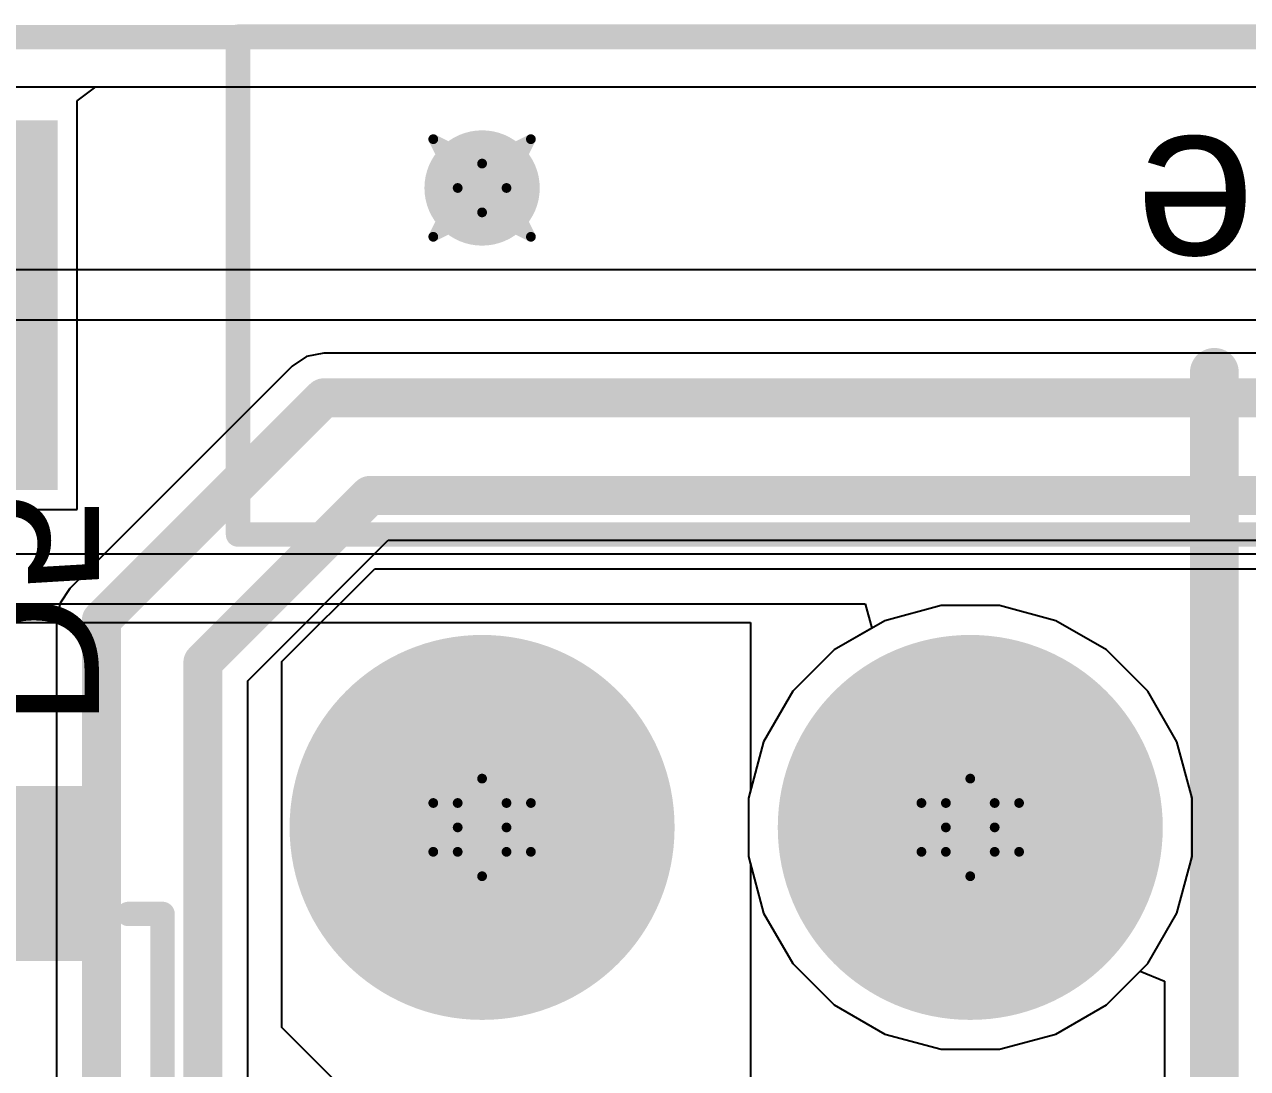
# Model space of a CAD drawing. Header units: inches. Extents: x -6 to 328, y -12 to 81.
# Drawn here: x 8.06 to 14.42, y 31.28 to 36.72 of the extents above; entities that cross this region are included whole.
import ezdxf

# ---------------------------------------------------------------- set-up
doc = ezdxf.new("R2010")
doc.units = ezdxf.units.IN
for name, color, linetype in [('Board Outline', 216, 'Continuous'), ('Bottom Layer', 5, 'Continuous'), ('Bottom Overlay', 54, 'Continuous'), ('Bottom Paste', 16, 'Continuous'), ('Bottom Solder', 6, 'Continuous'), ('Drill Drawing', 1, 'Continuous'), ('Multi-Layer', 9, 'Continuous'), ('Pad Holes', 156, 'Continuous'), ('Top Layer', 1, 'Continuous'), ('Top Overlay', 2, 'Continuous'), ('Top Paste', 8, 'Continuous'), ('Top Solder', 216, 'Continuous'), ('Via Holes', 16, 'Continuous')]:
    doc.layers.add(name, color=color, linetype=linetype)
doc.styles.add('Arial', font='', dxfattribs={"height": 0.2})
doc.styles.get('Arial').set_extended_font_data('Arial')

# ---------------------------------------------------------------- blocks, each defined once
blk = doc.blocks.new('SOD_323_B_1')
at = {"layer": 'Bottom Layer'}
for points in [[(-0.75, -0.45), (-1.55, -0.45), (-1.55, 0.45), (-0.75, 0.45)], [(1.55, -0.45), (0.75, -0.45), (0.75, 0.45), (1.55, 0.45)]]:
    blk.add_hatch(color=5, dxfattribs=at).paths.add_polyline_path(points)
at = {"layer": 'Bottom Overlay'}
for points in [[(-2.0066, 0.4826), (-0.9144, 0.4826), (-0.9144, 0.7874), (-2.0066, 0.7874)], [(-2.0066, -0.508), (-1.5748, -0.508), (-1.5748, 0.508), (-2.0066, 0.508)], [(-2.0066, -0.7874), (-0.9144, -0.7874), (-0.9144, -0.4826), (-2.0066, -0.4826)]]:
    blk.add_hatch(color=54, dxfattribs=at).paths.add_polyline_path(points)
at = {"layer": 'Bottom Paste'}
for points in [[(-0.75, -0.45), (-1.55, -0.45), (-1.55, 0.45), (-0.75, 0.45)], [(1.55, -0.45), (0.75, -0.45), (0.75, 0.45), (1.55, 0.45)]]:
    blk.add_hatch(color=16, dxfattribs=at).paths.add_polyline_path(points)
at = {"layer": 'Bottom Solder'}
for points in [[(-0.695, -0.505), (-1.605, -0.505), (-1.605, 0.505), (-0.695, 0.505)], [(1.605, -0.505), (0.695, -0.505), (0.695, 0.505), (1.605, 0.505)]]:
    blk.add_hatch(color=6, dxfattribs=at).paths.add_polyline_path(points)
at = {"layer": 'Bottom Overlay'}
for points in [[(-0.9144, 0.7366, 0.127, 0.127, 0), (0.9398, 0.7366, 0.127, 0.127, 0)], [(0.9398, 0.7366, 0.127, 0.127, 0), (0.9398, 0.5588, 0.127, 0.127, 0)], [(0.9398, -0.5588, 0.127, 0.127, 0), (0.9398, -0.7366, 0.127, 0.127, 0)], [(-0.9144, -0.7366, 0.127, 0.127, 0), (0.9398, -0.7366, 0.127, 0.127, 0)]]:
    blk.add_lwpolyline(points, format="xyseb", dxfattribs=at)
for points in [[(-0.9461, 0.7366, 0.0635, 0.0635, 1), (-0.8827, 0.7366, 0.0635, 0.0635, 1)], [(0.908, 0.7366, 0.0635, 0.0635, 1), (0.9715, 0.7366, 0.0635, 0.0635, 1)], [(0.908, 0.7366, 0.0635, 0.0635, 1), (0.9715, 0.7366, 0.0635, 0.0635, 1)], [(0.908, 0.5588, 0.0635, 0.0635, 1), (0.9715, 0.5588, 0.0635, 0.0635, 1)], [(0.908, -0.5588, 0.0635, 0.0635, 1), (0.9715, -0.5588, 0.0635, 0.0635, 1)], [(-0.9461, -0.7366, 0.0635, 0.0635, 1), (-0.8827, -0.7366, 0.0635, 0.0635, 1)], [(0.908, -0.7366, 0.0635, 0.0635, 1), (0.9715, -0.7366, 0.0635, 0.0635, 1)], [(0.908, -0.7366, 0.0635, 0.0635, 1), (0.9715, -0.7366, 0.0635, 0.0635, 1)]]:
    blk.add_lwpolyline(points, format="xyseb", close=True, dxfattribs=at)
blk = doc.blocks.new('X1321WR_2_05J_C40D18_4')
at = {"layer": 'Bottom Layer'}
h = blk.add_hatch(color=5, dxfattribs=at)
edge = h.paths.add_edge_path()
edge.add_arc((2.54, -1.27), 0.9, 0, 360)
h = blk.add_hatch(color=5, dxfattribs=at)
edge = h.paths.add_edge_path()
edge.add_arc((5.08, -1.27), 0.9, 0, 360)
at = {"layer": 'Bottom Solder'}
h = blk.add_hatch(color=6, dxfattribs=at)
edge = h.paths.add_edge_path()
edge.add_arc((2.54, -1.27), 1.0016, 0, 360)
h = blk.add_hatch(color=6, dxfattribs=at)
edge = h.paths.add_edge_path()
edge.add_arc((5.08, -1.27), 1.0016, 0, 360)
at = {"layer": 'Multi-Layer'}
h = blk.add_hatch(color=9, dxfattribs=at)
edge = h.paths.add_edge_path()
edge.add_arc((2.54, -1.27), 0.9, 0, 360)
h = blk.add_hatch(color=9, dxfattribs=at)
edge = h.paths.add_edge_path()
edge.add_arc((5.08, -1.27), 0.9, 0, 360)
at = {"layer": 'Pad Holes'}
h = blk.add_hatch(color=7, dxfattribs=at)
edge = h.paths.add_edge_path()
edge.add_arc((2.54, -1.27), 0.475, 0, 360)
h = blk.add_hatch(color=7, dxfattribs=at)
edge = h.paths.add_edge_path()
edge.add_arc((5.08, -1.27), 0.475, 0, 360)
at = {"layer": 'Top Layer'}
h = blk.add_hatch(color=1, dxfattribs=at)
edge = h.paths.add_edge_path()
edge.add_arc((2.54, -1.27), 0.9, 0, 360)
h = blk.add_hatch(color=1, dxfattribs=at)
edge = h.paths.add_edge_path()
edge.add_arc((5.08, -1.27), 0.9, 0, 360)
at = {"layer": 'Top Solder'}
h = blk.add_hatch(color=216, dxfattribs=at)
edge = h.paths.add_edge_path()
edge.add_arc((2.54, -1.27), 1.0016, 0, 360)
h = blk.add_hatch(color=216, dxfattribs=at)
edge = h.paths.add_edge_path()
edge.add_arc((5.08, -1.27), 1.0016, 0, 360)
at = {"layer": 'Top Overlay'}
for points in [[(6.35, -2.794, 0.127, 0.127, 0), (-6.4262, -2.794, 0.127, 0.127, 0)], [(6.35, -2.794, 0.127, 0.127, 0), (6.35, -5.3848, 0.127, 0.127, 0)], [(6.35, -5.3848, 0.127, 0.127, 0), (-6.4262, -5.3848, 0.127, 0.127, 0)]]:
    blk.add_lwpolyline(points, format="xyseb", dxfattribs=at)
for points in [[(6.3182, -2.794, 0.0635, 0.0635, 1), (6.3817, -2.794, 0.0635, 0.0635, 1)], [(6.3182, -2.794, 0.0635, 0.0635, 1), (6.3817, -2.794, 0.0635, 0.0635, 1)], [(6.3182, -5.3848, 0.0635, 0.0635, 1), (6.3817, -5.3848, 0.0635, 0.0635, 1)], [(6.3182, -5.3848, 0.0635, 0.0635, 1), (6.3817, -5.3848, 0.0635, 0.0635, 1)]]:
    blk.add_lwpolyline(points, format="xyseb", close=True, dxfattribs=at)
at = {"layer": 'Top Overlay', "style": 'Arial'}
blk.add_text('PCB Edge', height=0.8, dxfattribs=at).set_placement((-3.5369, -4.8642))
blk = doc.blocks.new('B3U_1000P_10')
at = {"layer": 'Top Layer'}
for points in [[(-2.11, 0.86), (-1.29, 0.86), (-1.29, -0.86), (-2.11, -0.86)], [(1.29, 0.86), (2.11, 0.86), (2.11, -0.86), (1.29, -0.86)]]:
    blk.add_hatch(color=1, dxfattribs=at).paths.add_polyline_path(points)
at = {"layer": 'Top Paste'}
for points in [[(-2.11, 0.86), (-1.29, 0.86), (-1.29, -0.86), (-2.11, -0.86)], [(1.29, 0.86), (2.11, 0.86), (2.11, -0.86), (1.29, -0.86)]]:
    blk.add_hatch(color=8, dxfattribs=at).paths.add_polyline_path(points)
at = {"layer": 'Top Solder'}
for points in [[(-2.2116, 0.9616), (-1.1884, 0.9616), (-1.1884, -0.9616), (-2.2116, -0.9616)], [(1.1884, 0.9616), (2.2116, 0.9616), (2.2116, -0.9616), (1.1884, -0.9616)]]:
    blk.add_hatch(color=216, dxfattribs=at).paths.add_polyline_path(points)
at = {"layer": 'Top Overlay'}
for points in [[(1.5748, 1.2954, 0.127, 0.127, 0), (-1.5748, 1.2954, 0.127, 0.127, 0)], [(-1.5748, 1.2954, 0.127, 0.127, 0), (-1.5748, 1.016, 0.127, 0.127, 0)], [(1.5748, 1.2954, 0.127, 0.127, 0), (1.5748, 1.016, 0.127, 0.127, 0)], [(-1.5748, -1.016, 0.127, 0.127, 0), (-1.5748, -1.2954, 0.127, 0.127, 0)], [(1.5748, -1.016, 0.127, 0.127, 0), (1.5748, -1.2954, 0.127, 0.127, 0)], [(1.5748, -1.2954, 0.127, 0.127, 0), (-1.5748, -1.2954, 0.127, 0.127, 0)]]:
    blk.add_lwpolyline(points, format="xyseb", dxfattribs=at)
for points in [[(-1.6065, 1.2954, 0.0635, 0.0635, 1), (-1.5431, 1.2954, 0.0635, 0.0635, 1)], [(-1.6065, 1.2954, 0.0635, 0.0635, 1), (-1.5431, 1.2954, 0.0635, 0.0635, 1)], [(1.5431, 1.2954, 0.0635, 0.0635, 1), (1.6066, 1.2954, 0.0635, 0.0635, 1)], [(1.5431, 1.2954, 0.0635, 0.0635, 1), (1.6066, 1.2954, 0.0635, 0.0635, 1)], [(-1.6065, 1.016, 0.0635, 0.0635, 1), (-1.5431, 1.016, 0.0635, 0.0635, 1)], [(1.5431, 1.016, 0.0635, 0.0635, 1), (1.6066, 1.016, 0.0635, 0.0635, 1)], [(0.6411, 0, 0.254, 0.254, 1), (-0.6411, 0, 0.254, 0.254, 1)], [(-0.7046, 0, 0.127, 0.127, 1), (-0.5776, 0, 0.127, 0.127, 1)], [(0.5776, 0, 0.127, 0.127, 1), (0.7046, 0, 0.127, 0.127, 1)], [(-1.6065, -1.016, 0.0635, 0.0635, 1), (-1.5431, -1.016, 0.0635, 0.0635, 1)], [(1.5431, -1.016, 0.0635, 0.0635, 1), (1.6066, -1.016, 0.0635, 0.0635, 1)], [(-1.6065, -1.2954, 0.0635, 0.0635, 1), (-1.5431, -1.2954, 0.0635, 0.0635, 1)], [(-1.6065, -1.2954, 0.0635, 0.0635, 1), (-1.5431, -1.2954, 0.0635, 0.0635, 1)], [(1.5431, -1.2954, 0.0635, 0.0635, 1), (1.6066, -1.2954, 0.0635, 0.0635, 1)], [(1.5431, -1.2954, 0.0635, 0.0635, 1), (1.6066, -1.2954, 0.0635, 0.0635, 1)]]:
    blk.add_lwpolyline(points, format="xyseb", close=True, dxfattribs=at)

msp = doc.modelspace()

# ---------------------------------------------------------------- hatches: boundary and pattern name
at = {"layer": 'Bottom Layer'}
h = msp.add_hatch(color=5, dxfattribs=at)
edge = h.paths.add_edge_path()
edge.add_arc((10.4394, 35.8648), 0.3, 0, 360)
at = {"layer": 'Top Layer'}
h = msp.add_hatch(color=1, dxfattribs=at)
edge = h.paths.add_edge_path()
edge.add_arc((10.4394, 35.8648), 0.3, 0, 360)
at = {"layer": 'Via Holes'}
h = msp.add_hatch(color=7, dxfattribs=at)
edge = h.paths.add_edge_path()
edge.add_arc((10.4394, 35.8648), 0.15, 0, 360)

# ---------------------------------------------------------------- linework, layer by layer
at = {"layer": 'Board Outline'}
msp.add_lwpolyline([(-1.4074, 36.65, 0.127, 0.127, 0), (32.4074, 36.65, 0.127, 0.127, 0)], format="xyseb", dxfattribs=at)
at = {"layer": 'Bottom Layer'}
for p, q in [((-1.3001, 36.391), (32.3001, 36.391)), ((23.6728, 35.438), (-0.5588, 35.438)), ((-0.5333, 35.179), (23.5564, 35.179)), ((14.5944, 33.9598), (6.0452, 33.9598)), ((6.3042, 33.7008), (12.4325, 33.7008)), ((12.4325, 33.7008), (12.4665, 33.5738)), ((6.3042, 33.6042), (11.8364, 33.6042)), ((11.8364, 33.6042), (11.8364, 32.7304)), ((12.4665, 33.5738), (12.2708, 33.4608)), ((12.2708, 33.4608), (12.056, 33.246)), ((12.056, 33.246), (11.904, 32.9828)), ((11.904, 32.9828), (11.8254, 32.6893)), ((11.8364, 32.7304), (11.8254, 32.6893)), ((11.8254, 32.6893), (11.8254, 32.3855)), ((11.8254, 32.6893), (11.8254, 32.3855)), ((11.8254, 32.3855), (11.904, 32.092)), ((11.8254, 32.3855), (11.8364, 32.3444)), ((11.8364, 32.3444), (11.8364, 30.1904)), ((11.904, 32.092), (12.056, 31.8288)), ((12.056, 31.8288), (12.2708, 31.614)), ((13.688, 31.614), (13.8634, 31.7894)), ((13.8634, 31.7894), (13.9904, 31.7368)), ((13.9904, 31.7368), (13.9904, 30.798)), ((12.2708, 31.614), (12.534, 31.462)), ((13.4248, 31.462), (13.688, 31.614)), ((12.534, 31.462), (12.8275, 31.3834)), ((13.1313, 31.3834), (13.4248, 31.462)), ((12.8275, 31.3834), (13.1313, 31.3834))]:
    msp.add_line(p, q, dxfattribs=at)
msp.add_lwpolyline([(14.2494, 28.2894, 0.254, 0.254, 0), (14.2494, 34.9054, 0.254, 0.254, 0)], format="xyseb", dxfattribs=at)
msp.add_lwpolyline([(14.1859, 34.9054, 0.127, 0.127, 1), (14.3129, 34.9054, 0.127, 0.127, 1)], format="xyseb", close=True, dxfattribs=at)
at = {"layer": 'Drill Drawing'}
for points in [[(10.1854, 36.1188, 0.0508, 0.0508, 0), (10.4394, 35.9918, 0.0508, 0.0508, 0)], [(10.1854, 36.1188, 0.0508, 0.0508, 0), (10.3124, 35.8648, 0.0508, 0.0508, 0)], [(10.4394, 35.9918, 0.0508, 0.0508, 0), (10.6934, 36.1188, 0.0508, 0.0508, 0)], [(10.5664, 35.8648, 0.0508, 0.0508, 0), (10.6934, 36.1188, 0.0508, 0.0508, 0)], [(10.1854, 35.6108, 0.0508, 0.0508, 0), (10.3124, 35.8648, 0.0508, 0.0508, 0)], [(10.5664, 35.8648, 0.0508, 0.0508, 0), (10.6934, 35.6108, 0.0508, 0.0508, 0)], [(10.1854, 35.6108, 0.0508, 0.0508, 0), (10.4394, 35.7378, 0.0508, 0.0508, 0)], [(10.4394, 35.7378, 0.0508, 0.0508, 0), (10.6934, 35.6108, 0.0508, 0.0508, 0)], [(10.3124, 32.6644, 0.0508, 0.0508, 0), (10.4394, 32.7914, 0.0508, 0.0508, 0)], [(10.4394, 32.7914, 0.0508, 0.0508, 0), (10.5664, 32.6644, 0.0508, 0.0508, 0)], [(12.8524, 32.6644, 0.0508, 0.0508, 0), (12.9794, 32.7914, 0.0508, 0.0508, 0)], [(12.9794, 32.7914, 0.0508, 0.0508, 0), (13.1064, 32.6644, 0.0508, 0.0508, 0)], [(10.1854, 32.6644, 0.0508, 0.0508, 0), (10.3124, 32.5374, 0.0508, 0.0508, 0)], [(10.1854, 32.6644, 0.0508, 0.0508, 0), (10.3124, 32.6644, 0.0508, 0.0508, 0)], [(10.5664, 32.6644, 0.0508, 0.0508, 0), (10.6934, 32.6644, 0.0508, 0.0508, 0)], [(10.5664, 32.5374, 0.0508, 0.0508, 0), (10.6934, 32.6644, 0.0508, 0.0508, 0)], [(12.7254, 32.6644, 0.0508, 0.0508, 0), (12.8524, 32.5374, 0.0508, 0.0508, 0)], [(12.7254, 32.6644, 0.0508, 0.0508, 0), (12.8524, 32.6644, 0.0508, 0.0508, 0)], [(13.1064, 32.6644, 0.0508, 0.0508, 0), (13.2334, 32.6644, 0.0508, 0.0508, 0)], [(13.1064, 32.5374, 0.0508, 0.0508, 0), (13.2334, 32.6644, 0.0508, 0.0508, 0)], [(10.1854, 32.4104, 0.0508, 0.0508, 0), (10.3124, 32.5374, 0.0508, 0.0508, 0)], [(10.5664, 32.5374, 0.0508, 0.0508, 0), (10.6934, 32.4104, 0.0508, 0.0508, 0)], [(12.7254, 32.4104, 0.0508, 0.0508, 0), (12.8524, 32.5374, 0.0508, 0.0508, 0)], [(13.1064, 32.5374, 0.0508, 0.0508, 0), (13.2334, 32.4104, 0.0508, 0.0508, 0)], [(10.1854, 32.4104, 0.0508, 0.0508, 0), (10.3124, 32.4104, 0.0508, 0.0508, 0)], [(10.3124, 32.4104, 0.0508, 0.0508, 0), (10.4394, 32.2834, 0.0508, 0.0508, 0)], [(10.4394, 32.2834, 0.0508, 0.0508, 0), (10.5664, 32.4104, 0.0508, 0.0508, 0)], [(10.5664, 32.4104, 0.0508, 0.0508, 0), (10.6934, 32.4104, 0.0508, 0.0508, 0)], [(12.7254, 32.4104, 0.0508, 0.0508, 0), (12.8524, 32.4104, 0.0508, 0.0508, 0)], [(12.8524, 32.4104, 0.0508, 0.0508, 0), (12.9794, 32.2834, 0.0508, 0.0508, 0)], [(12.9794, 32.2834, 0.0508, 0.0508, 0), (13.1064, 32.4104, 0.0508, 0.0508, 0)], [(13.1064, 32.4104, 0.0508, 0.0508, 0), (13.2334, 32.4104, 0.0508, 0.0508, 0)]]:
    msp.add_lwpolyline(points, format="xyseb", dxfattribs=at)
for points in [[(10.1727, 36.1188, 0.0254, 0.0254, 1), (10.1981, 36.1188, 0.0254, 0.0254, 1)], [(10.1727, 36.1188, 0.0254, 0.0254, 1), (10.1981, 36.1188, 0.0254, 0.0254, 1)], [(10.6807, 36.1188, 0.0254, 0.0254, 1), (10.7061, 36.1188, 0.0254, 0.0254, 1)], [(10.6807, 36.1188, 0.0254, 0.0254, 1), (10.7061, 36.1188, 0.0254, 0.0254, 1)], [(10.4267, 35.9918, 0.0254, 0.0254, 1), (10.4521, 35.9918, 0.0254, 0.0254, 1)], [(10.4267, 35.9918, 0.0254, 0.0254, 1), (10.4521, 35.9918, 0.0254, 0.0254, 1)], [(10.2997, 35.8648, 0.0254, 0.0254, 1), (10.3251, 35.8648, 0.0254, 0.0254, 1)], [(10.2997, 35.8648, 0.0254, 0.0254, 1), (10.3251, 35.8648, 0.0254, 0.0254, 1)], [(10.5537, 35.8648, 0.0254, 0.0254, 1), (10.5791, 35.8648, 0.0254, 0.0254, 1)], [(10.5537, 35.8648, 0.0254, 0.0254, 1), (10.5791, 35.8648, 0.0254, 0.0254, 1)], [(10.4267, 35.7378, 0.0254, 0.0254, 1), (10.4521, 35.7378, 0.0254, 0.0254, 1)], [(10.4267, 35.7378, 0.0254, 0.0254, 1), (10.4521, 35.7378, 0.0254, 0.0254, 1)], [(10.1727, 35.6108, 0.0254, 0.0254, 1), (10.1981, 35.6108, 0.0254, 0.0254, 1)], [(10.1727, 35.6108, 0.0254, 0.0254, 1), (10.1981, 35.6108, 0.0254, 0.0254, 1)], [(10.6807, 35.6108, 0.0254, 0.0254, 1), (10.7061, 35.6108, 0.0254, 0.0254, 1)], [(10.6807, 35.6108, 0.0254, 0.0254, 1), (10.7061, 35.6108, 0.0254, 0.0254, 1)], [(10.4267, 32.7914, 0.0254, 0.0254, 1), (10.4521, 32.7914, 0.0254, 0.0254, 1)], [(10.4267, 32.7914, 0.0254, 0.0254, 1), (10.4521, 32.7914, 0.0254, 0.0254, 1)], [(12.9667, 32.7914, 0.0254, 0.0254, 1), (12.9921, 32.7914, 0.0254, 0.0254, 1)], [(12.9667, 32.7914, 0.0254, 0.0254, 1), (12.9921, 32.7914, 0.0254, 0.0254, 1)], [(10.1727, 32.6644, 0.0254, 0.0254, 1), (10.1981, 32.6644, 0.0254, 0.0254, 1)], [(10.1727, 32.6644, 0.0254, 0.0254, 1), (10.1981, 32.6644, 0.0254, 0.0254, 1)], [(10.2997, 32.6644, 0.0254, 0.0254, 1), (10.3251, 32.6644, 0.0254, 0.0254, 1)], [(10.2997, 32.6644, 0.0254, 0.0254, 1), (10.3251, 32.6644, 0.0254, 0.0254, 1)], [(10.5537, 32.6644, 0.0254, 0.0254, 1), (10.5791, 32.6644, 0.0254, 0.0254, 1)], [(10.5537, 32.6644, 0.0254, 0.0254, 1), (10.5791, 32.6644, 0.0254, 0.0254, 1)], [(10.6807, 32.6644, 0.0254, 0.0254, 1), (10.7061, 32.6644, 0.0254, 0.0254, 1)], [(10.6807, 32.6644, 0.0254, 0.0254, 1), (10.7061, 32.6644, 0.0254, 0.0254, 1)], [(12.7127, 32.6644, 0.0254, 0.0254, 1), (12.7381, 32.6644, 0.0254, 0.0254, 1)], [(12.7127, 32.6644, 0.0254, 0.0254, 1), (12.7381, 32.6644, 0.0254, 0.0254, 1)], [(12.8397, 32.6644, 0.0254, 0.0254, 1), (12.8651, 32.6644, 0.0254, 0.0254, 1)], [(12.8397, 32.6644, 0.0254, 0.0254, 1), (12.8651, 32.6644, 0.0254, 0.0254, 1)], [(13.0937, 32.6644, 0.0254, 0.0254, 1), (13.1191, 32.6644, 0.0254, 0.0254, 1)], [(13.0937, 32.6644, 0.0254, 0.0254, 1), (13.1191, 32.6644, 0.0254, 0.0254, 1)], [(13.2207, 32.6644, 0.0254, 0.0254, 1), (13.2461, 32.6644, 0.0254, 0.0254, 1)], [(13.2207, 32.6644, 0.0254, 0.0254, 1), (13.2461, 32.6644, 0.0254, 0.0254, 1)], [(10.2997, 32.5374, 0.0254, 0.0254, 1), (10.3251, 32.5374, 0.0254, 0.0254, 1)], [(10.2997, 32.5374, 0.0254, 0.0254, 1), (10.3251, 32.5374, 0.0254, 0.0254, 1)], [(10.5537, 32.5374, 0.0254, 0.0254, 1), (10.5791, 32.5374, 0.0254, 0.0254, 1)], [(10.5537, 32.5374, 0.0254, 0.0254, 1), (10.5791, 32.5374, 0.0254, 0.0254, 1)], [(12.8397, 32.5374, 0.0254, 0.0254, 1), (12.8651, 32.5374, 0.0254, 0.0254, 1)], [(12.8397, 32.5374, 0.0254, 0.0254, 1), (12.8651, 32.5374, 0.0254, 0.0254, 1)], [(13.0937, 32.5374, 0.0254, 0.0254, 1), (13.1191, 32.5374, 0.0254, 0.0254, 1)], [(13.0937, 32.5374, 0.0254, 0.0254, 1), (13.1191, 32.5374, 0.0254, 0.0254, 1)], [(10.1727, 32.4104, 0.0254, 0.0254, 1), (10.1981, 32.4104, 0.0254, 0.0254, 1)], [(10.1727, 32.4104, 0.0254, 0.0254, 1), (10.1981, 32.4104, 0.0254, 0.0254, 1)], [(10.2997, 32.4104, 0.0254, 0.0254, 1), (10.3251, 32.4104, 0.0254, 0.0254, 1)], [(10.2997, 32.4104, 0.0254, 0.0254, 1), (10.3251, 32.4104, 0.0254, 0.0254, 1)], [(10.5537, 32.4104, 0.0254, 0.0254, 1), (10.5791, 32.4104, 0.0254, 0.0254, 1)], [(10.5537, 32.4104, 0.0254, 0.0254, 1), (10.5791, 32.4104, 0.0254, 0.0254, 1)], [(10.6807, 32.4104, 0.0254, 0.0254, 1), (10.7061, 32.4104, 0.0254, 0.0254, 1)], [(10.6807, 32.4104, 0.0254, 0.0254, 1), (10.7061, 32.4104, 0.0254, 0.0254, 1)], [(12.7127, 32.4104, 0.0254, 0.0254, 1), (12.7381, 32.4104, 0.0254, 0.0254, 1)], [(12.7127, 32.4104, 0.0254, 0.0254, 1), (12.7381, 32.4104, 0.0254, 0.0254, 1)], [(12.8397, 32.4104, 0.0254, 0.0254, 1), (12.8651, 32.4104, 0.0254, 0.0254, 1)], [(12.8397, 32.4104, 0.0254, 0.0254, 1), (12.8651, 32.4104, 0.0254, 0.0254, 1)], [(13.0937, 32.4104, 0.0254, 0.0254, 1), (13.1191, 32.4104, 0.0254, 0.0254, 1)], [(13.0937, 32.4104, 0.0254, 0.0254, 1), (13.1191, 32.4104, 0.0254, 0.0254, 1)], [(13.2207, 32.4104, 0.0254, 0.0254, 1), (13.2461, 32.4104, 0.0254, 0.0254, 1)], [(13.2207, 32.4104, 0.0254, 0.0254, 1), (13.2461, 32.4104, 0.0254, 0.0254, 1)], [(10.4267, 32.2834, 0.0254, 0.0254, 1), (10.4521, 32.2834, 0.0254, 0.0254, 1)], [(10.4267, 32.2834, 0.0254, 0.0254, 1), (10.4521, 32.2834, 0.0254, 0.0254, 1)], [(12.9667, 32.2834, 0.0254, 0.0254, 1), (12.9921, 32.2834, 0.0254, 0.0254, 1)], [(12.9667, 32.2834, 0.0254, 0.0254, 1), (12.9921, 32.2834, 0.0254, 0.0254, 1)]]:
    msp.add_lwpolyline(points, format="xyseb", close=True, dxfattribs=at)
at = {"layer": 'Top Layer'}
for p, q in [((8.333, 36.3184), (8.4299, 36.391)), ((8.4299, 36.391), (32.3001, 36.391)), ((8.333, 36.264), (8.333, 36.3184)), ((8.333, 34.192), (8.333, 36.264)), ((9.6155, 35.0057), (9.5263, 34.9879)), ((26.3802, 35.0057), (9.6155, 35.0057)), ((9.4507, 34.9374), (8.294, 33.7807)), ((9.5263, 34.9879), (9.4507, 34.9374)), ((7.1066, 34.192), (8.333, 34.192)), ((9.2201, 33.3002), (9.9514, 34.0315)), ((9.9514, 34.0315), (26.0487, 34.0315)), ((9.398, 33.401), (9.8806, 33.8836)), ((9.8806, 33.8836), (19.4418, 33.8836)), ((8.294, 33.7807), (8.2435, 33.7051)), ((8.2435, 33.7051), (8.2257, 33.6159)), ((12.8275, 33.6914), (12.534, 33.6128)), ((12.8275, 33.6914), (12.534, 33.6128)), ((13.1313, 33.6914), (12.8275, 33.6914)), ((13.1313, 33.6914), (12.8275, 33.6914)), ((13.4248, 33.6128), (13.1313, 33.6914)), ((13.4248, 33.6128), (13.1313, 33.6914)), ((8.2257, 33.6159), (8.2257, 28.4226)), ((12.534, 33.6128), (12.2708, 33.4608)), ((12.534, 33.6128), (12.2708, 33.4608)), ((13.688, 33.4608), (13.4248, 33.6128)), ((13.688, 33.4608), (13.4248, 33.6128)), ((12.2708, 33.4608), (12.056, 33.246)), ((12.2708, 33.4608), (12.056, 33.246)), ((13.9028, 33.246), (13.688, 33.4608)), ((13.9028, 33.246), (13.688, 33.4608)), ((9.398, 31.496), (9.398, 33.401)), ((9.2201, 30.3963), (9.2201, 33.3002)), ((12.056, 33.246), (11.904, 32.9828)), ((12.056, 33.246), (11.904, 32.9828)), ((14.0548, 32.9828), (13.9028, 33.246)), ((14.0548, 32.9828), (13.9028, 33.246)), ((11.904, 32.9828), (11.8254, 32.6893)), ((11.904, 32.9828), (11.8254, 32.6893)), ((14.1334, 32.6893), (14.0548, 32.9828)), ((14.1334, 32.6893), (14.0548, 32.9828)), ((11.8254, 32.6893), (11.8254, 32.3855)), ((11.8254, 32.6893), (11.8254, 32.3855)), ((14.1334, 32.3855), (14.1334, 32.6893)), ((14.1334, 32.3855), (14.1334, 32.6893)), ((11.8254, 32.3855), (11.904, 32.092)), ((11.8254, 32.3855), (11.904, 32.092)), ((14.0548, 32.092), (14.1334, 32.3855)), ((14.0548, 32.092), (14.1334, 32.3855)), ((11.904, 32.092), (12.056, 31.8288)), ((11.904, 32.092), (12.056, 31.8288)), ((13.9028, 31.8288), (14.0548, 32.092)), ((13.9028, 31.8288), (14.0548, 32.092)), ((12.056, 31.8288), (12.2708, 31.614)), ((12.056, 31.8288), (12.2708, 31.614)), ((13.688, 31.614), (13.9028, 31.8288)), ((13.688, 31.614), (13.9028, 31.8288)), ((12.2708, 31.614), (12.534, 31.462)), ((12.2708, 31.614), (12.534, 31.462)), ((13.4248, 31.462), (13.688, 31.614)), ((13.4248, 31.462), (13.688, 31.614)), ((9.779, 31.115), (9.398, 31.496)), ((12.534, 31.462), (12.8275, 31.3834)), ((12.534, 31.462), (12.8275, 31.3834)), ((13.1313, 31.3834), (13.4248, 31.462)), ((13.1313, 31.3834), (13.4248, 31.462)), ((12.8275, 31.3834), (13.1313, 31.3834)), ((12.8275, 31.3834), (13.1313, 31.3834))]:
    msp.add_line(p, q, dxfattribs=at)
for points in [[(8.4588, 33.6159, 0.2032, 0.2032, 0), (9.6155, 34.7726, 0.2032, 0.2032, 0)], [(9.6155, 34.7726, 0.2032, 0.2032, 0), (26.3802, 34.7726, 0.2032, 0.2032, 0)], [(8.987, 33.3967, 0.2032, 0.2032, 0), (9.8549, 34.2646, 0.2032, 0.2032, 0)], [(9.8549, 34.2646, 0.2032, 0.2032, 0), (26.1453, 34.2646, 0.2032, 0.2032, 0)], [(8.4588, 28.4226, 0.2032, 0.2032, 0), (8.4588, 33.6159, 0.2032, 0.2032, 0)], [(8.987, 28.6891, 0.2032, 0.2032, 0), (8.987, 33.3967, 0.2032, 0.2032, 0)]]:
    msp.add_lwpolyline(points, format="xyseb", dxfattribs=at)
for points in [[(9.5647, 34.7726, 0.1016, 0.1016, 1), (9.6663, 34.7726, 0.1016, 0.1016, 1)], [(9.5647, 34.7726, 0.1016, 0.1016, 1), (9.6663, 34.7726, 0.1016, 0.1016, 1)], [(9.8041, 34.2646, 0.1016, 0.1016, 1), (9.9057, 34.2646, 0.1016, 0.1016, 1)], [(9.8041, 34.2646, 0.1016, 0.1016, 1), (9.9057, 34.2646, 0.1016, 0.1016, 1)], [(8.408, 33.6159, 0.1016, 0.1016, 1), (8.5096, 33.6159, 0.1016, 0.1016, 1)], [(8.408, 33.6159, 0.1016, 0.1016, 1), (8.5096, 33.6159, 0.1016, 0.1016, 1)], [(8.9362, 33.3967, 0.1016, 0.1016, 1), (9.0378, 33.3967, 0.1016, 0.1016, 1)], [(8.9362, 33.3967, 0.1016, 0.1016, 1), (9.0378, 33.3967, 0.1016, 0.1016, 1)]]:
    msp.add_lwpolyline(points, format="xyseb", close=True, dxfattribs=at)

# ---------------------------------------------------------------- block references
for name, p, rotation in [('X1321WR_2_05J_C40D18_4', (15.5194, 31.2674), 180), ('B3U_1000P_10', (6.0198, 35.2552), 180), ('SOD_323_B_1', (8.0402, 31.1474), 90)]:
    msp.add_blockref(name, p, dxfattribs=dict(rotation=rotation))

# ---------------------------------------------------------------- texts
at = {"layer": 'Bottom Overlay', "style": 'Arial', "text_generation_flag": 2}
msp.add_text('D5', height=0.6858, rotation=270, dxfattribs=at).set_placement((7.7598, 33.0583))

doc.saveas('drawing.dxf')
